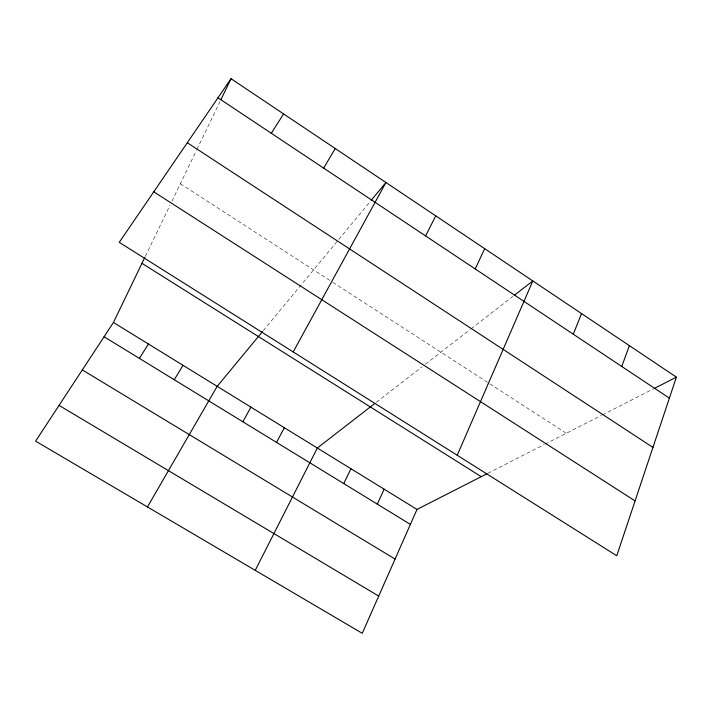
<?xml version="1.0" encoding="UTF-8"?>
<svg xmlns="http://www.w3.org/2000/svg" width="712" height="712" viewBox="0 0 712 712"><rect width="100%" height="100%" fill="white"/><g stroke="black" fill="none" stroke-linecap="round" stroke-linejoin="round"><path stroke-width="0.53" stroke-dasharray="3.56 2.67" d="M145.355 256.32L170.052 205.127M171.93 201.238L196.423 150.455M196.904 149.458L219.964 101.656M263.271 330.662L370.454 201.202M376.328 402.289L422.029 366.849M425.465 364.188L470.196 329.496M471.068 328.819L512.827 296.432M487.934 473.257L544.057 444.644M545.027 444.146L601.373 415.416M602.361 414.909L653.687 388.743M180.359 183.758L331.917 281.738M332.833 282.335L488.922 383.243M489.847 383.848L566.325 433.288"/><path stroke-width="1.07" d="M676.4 377.155L616.761 555.769L119.251 242.347L231.035 78.694L676.4 377.155L654.675 388.236M621.772 366.457L629.372 345.64M573.293 334.213L581.517 313.574M457.229 455.271L532.816 280.937L514.571 295.088M486.981 473.747L417.01 509.427L362.257 633.306L35.6 441.146L113.448 322.465L144.874 257.317M377.271 504.105L384.168 489.197M475.207 268.94L484.712 248.693M220.925 99.662L231.035 78.694M343.754 483.573L350.945 468.736M425.589 235.93L435.753 215.887M255.243 570.348L317.338 448.035L374.619 403.615M276.541 442.401L284.328 427.707M293.193 351.924L385.94 182.503L371.157 200.357M242.854 421.771L250.944 407.148M147.464 506.944L217.169 386.349L262.577 331.498M323.666 168.112L335.227 148.523M174.28 379.763L183.002 365.3M139.383 358.394L148.434 344.012M271.317 133.278L283.599 113.92M59.051 405.395L378.713 596.077M82.316 369.928L395.062 559.071M104.077 336.758L410.397 524.397M113.448 322.465L417.01 509.427M141.973 263.333L481.232 476.675M153.774 191.804L635.077 500.919M187.292 142.738L652.948 447.403M217.988 97.793L669.387 398.15"/></g></svg>
